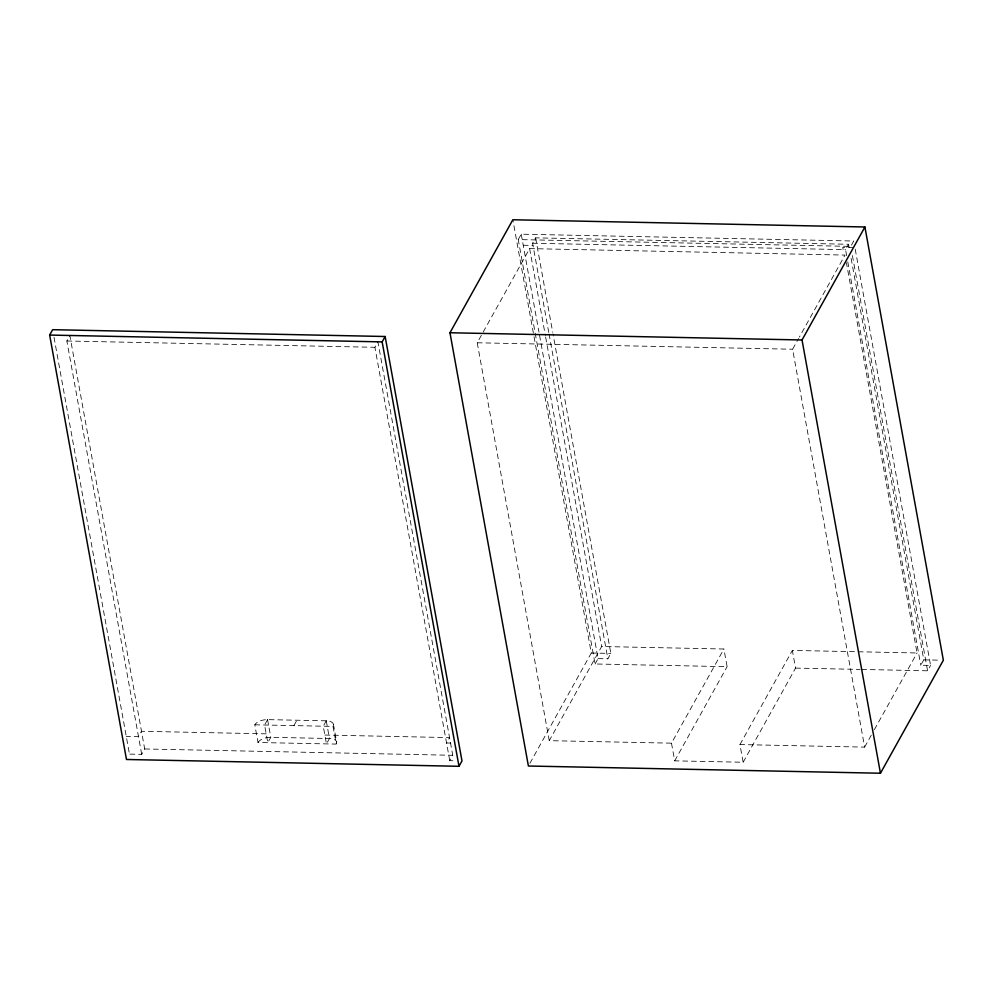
<?xml version="1.0" encoding="UTF-8"?>
<svg xmlns="http://www.w3.org/2000/svg" width="993" height="993" viewBox="0 0 993 993"><rect width="100%" height="100%" fill="white"/><g stroke="black" fill="none" stroke-linecap="round" stroke-linejoin="round"><path stroke-width="0.74" stroke-dasharray="4.96 3.72" d="M141.701 754.357L66.866 340.996L69.87 335.609L144.693 748.97L141.701 754.357L129.475 754.097L127.973 756.79M449.755 760.663L374.92 347.302L377.923 341.927L452.746 755.288L449.755 760.663L455.861 760.787M518.247 239.574L521.238 234.187L853.744 241.014L850.753 246.388L518.247 239.574L595.08 663.982L727.099 666.688L723.897 649.012L601.659 646.505L549.253 740.666L671.491 743.161L723.897 649.012M549.253 740.666L477.223 342.771L529.629 248.61L845.018 255.077L799.353 337.136M548.757 332.382L532.62 243.235L535.612 237.848L848.556 244.266L849.387 248.833M293.916 725.598L296.919 720.223M529.89 763.319L591.282 653.022L512.86 219.763M595.08 663.982L598.071 658.607L539.261 333.71M598.071 658.607L607.853 658.806L610.844 653.419L552.977 333.76M846.669 255.735L845.564 249.653L848.556 244.266M671.491 743.161L674.694 760.849L743.149 762.252L739.946 744.564L864.642 747.121L792.613 349.238L798.595 338.476M674.694 760.849L727.099 666.688M739.946 744.564L792.352 650.415L917.048 652.972L846.396 262.698M743.149 762.252L795.554 668.09L792.352 650.415M864.642 747.121L871.37 735.019M874.374 729.644L917.048 652.972M855.221 249.169L930.578 665.422L920.796 665.223L923.788 659.836L850.765 256.442M861.564 669.443L927.586 670.796L930.578 665.422M853.421 247.605L842.722 247.394L843.119 249.603M532.62 243.235L845.564 249.653M523.237 245.246L533.018 245.445M477.223 342.771L792.613 349.238M66.866 340.996L374.92 347.302M591.282 653.022L610.844 653.419M923.788 659.836L940.346 660.184M795.554 668.09L860.037 669.419M254.804 724.803L333.04 726.404L336.242 744.092L258.006 742.491L254.804 724.803A10.352 5.139 -10.3 0 1 267.576 719.627L326.25 720.819A10.352 5.139 -10.3 0 1 333.04 726.404M266.186 733.839L141.49 731.282L138.499 736.669L126.272 736.421M324.86 735.043L449.544 737.6L446.552 742.987L452.671 743.112M144.693 748.97L452.746 755.288M852.404 255.549L927.586 670.796M847.774 261.829L920.796 665.223M535.612 237.848L552.704 332.233M549.042 333.909L607.853 658.806M529.629 248.61L545.356 335.51M545.629 337.037L601.659 646.505M521.238 234.187L538.976 332.183M333.437 724.331L336.639 742.019M54.019 337.31L129.475 754.097M258.006 742.491A10.352 5.139 -10.3 0 1 270.779 737.303L329.453 738.507A10.352 5.139 -10.3 0 1 336.242 744.092M267.576 719.627L264.585 725.002L267.787 742.69L270.779 737.303L267.576 719.627M326.25 720.819L323.259 726.206L326.461 743.894L329.453 738.507L326.25 720.819"/><path stroke-width="1.49" d="M49.65 335.063L52.641 329.688L385.147 336.503L461.981 760.923L458.989 766.298L126.483 759.484L49.65 335.063L382.156 341.89L385.147 336.503M449.966 332.754L512.86 219.763L864.915 226.987L943.35 660.246L880.456 773.237L528.4 766.013L449.966 332.754L802.034 339.978L864.915 226.987M802.034 339.978L880.456 773.237M382.156 341.89L458.989 766.298"/></g></svg>
